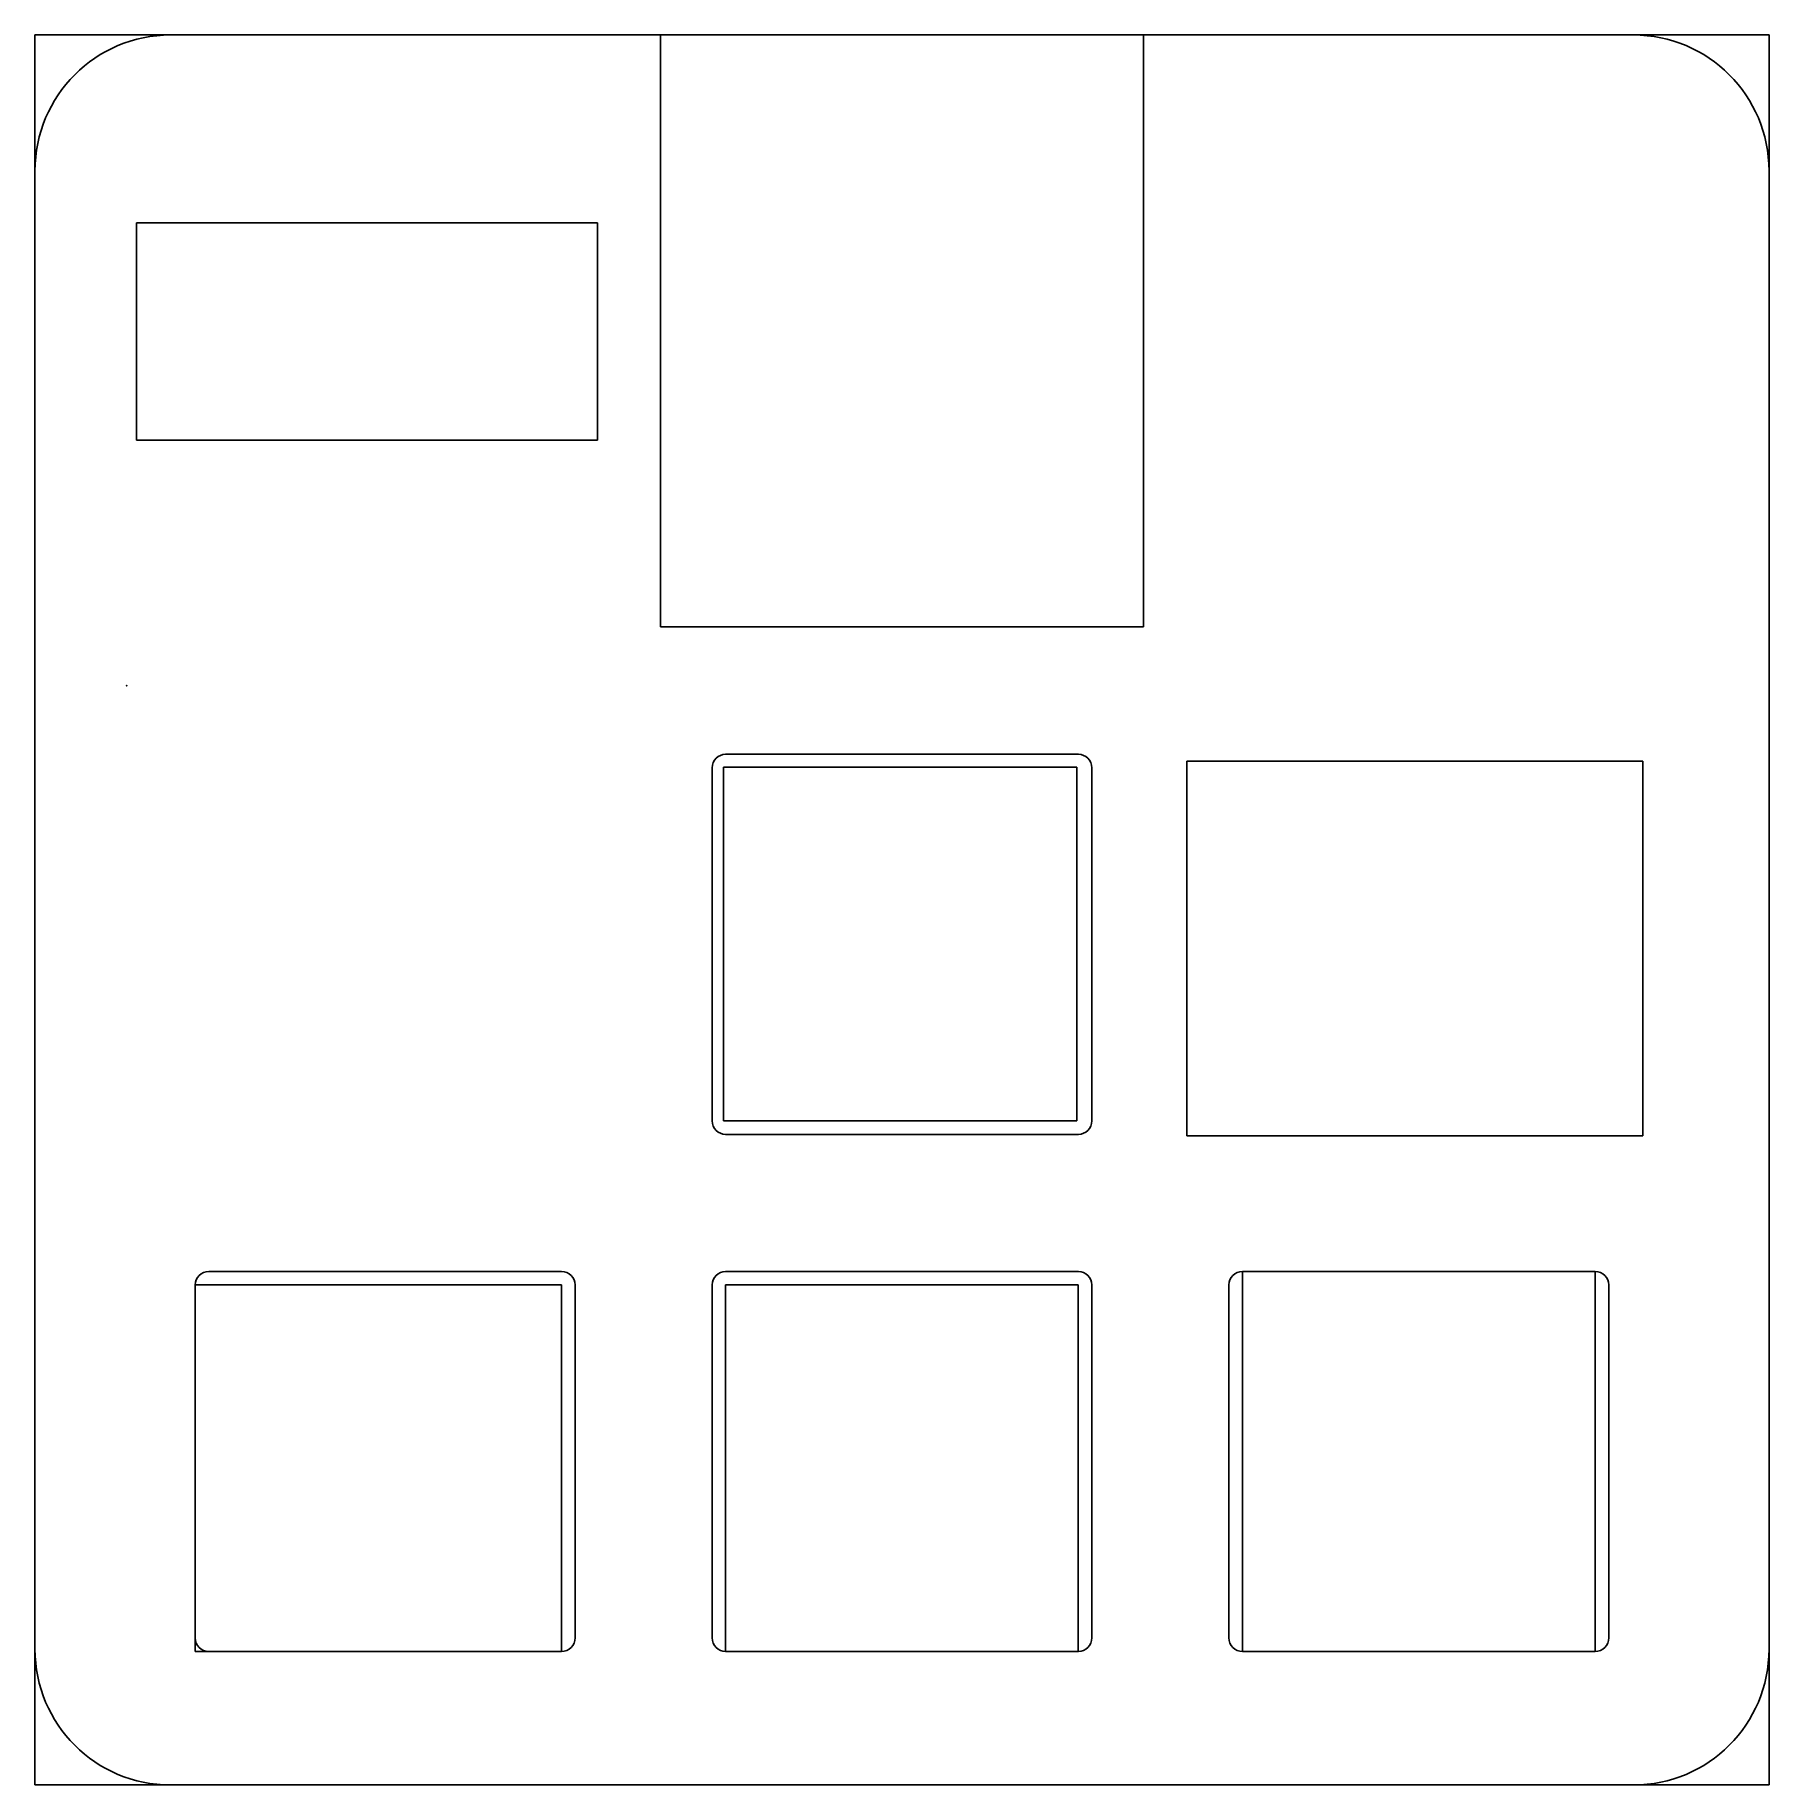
# Model space of a CAD drawing. Header units: millimetres. Extents: x -3.4 to 60.5, y -40.5 to 24.
import ezdxf

# ---------------------------------------------------------------- set-up
doc = ezdxf.new("R2010")
doc.units = ezdxf.units.MM
doc.header["$MEASUREMENT"] = 0
for name, color, linetype in [('ZetaPad Frame v1_plate-2025-12-04T00_48_22.542Z', 7, 'Continuous'), ('ZetaPad Frame v1_Sketch2', 7, 'Continuous'), ('ZetaPad Frame v1_Sketch3', 7, 'Continuous')]:
    doc.layers.add(name, color=color, linetype=linetype)

msp = doc.modelspace()

# ---------------------------------------------------------------- linework, layer by layer
at = {"layer": 'ZetaPad Frame v1_plate-2025-12-04T00_48_22.542Z'}
for p, q in [((22.075, -2.525), (35.075, -2.525)), ((21.575, -3.025), (21.575, -16.025)), ((35.575, -3.025), (35.575, -16.025)), ((22.075, -16.525), (35.075, -16.525)), ((3.025, -21.575), (16.025, -21.575)), ((22.075, -21.575), (35.075, -21.575)), ((41.125, -21.575), (54.125, -21.575)), ((2.525, -22.075), (2.525, -35.075)), ((16.525, -22.075), (16.525, -35.075)), ((21.575, -22.075), (21.575, -35.075)), ((35.575, -22.075), (35.575, -35.075)), ((40.625, -22.075), (40.625, -35.075)), ((54.625, -22.075), (54.625, -35.075)), ((3.025, -35.575), (16.025, -35.575)), ((22.075, -35.575), (35.075, -35.575)), ((41.125, -35.575), (54.125, -35.575))]:
    msp.add_line(p, q, dxfattribs=at)
for centre, start, end in [((22.075, -3.025), 90, 180), ((35.075, -3.025), 0, 90), ((22.075, -16.025), 180, 270), ((35.075, -16.025), 270, 0), ((3.025, -22.075), 90, 180), ((16.025, -22.075), 0, 90), ((22.075, -22.075), 90, 180), ((35.075, -22.075), 0, 90), ((41.125, -22.075), 90, 180), ((54.125, -22.075), 0, 90), ((3.025, -35.075), 180, 270), ((16.025, -35.075), 270, 0), ((22.075, -35.075), 180, 270), ((35.075, -35.075), 270, 0), ((41.125, -35.075), 180, 270), ((54.125, -35.075), 270, 0)]:
    msp.add_arc(centre, 0.5, start, end, dxfattribs=at)
at = {"layer": 'ZetaPad Frame v1_Sketch2'}
for p, q in [((-3.382, 23.976), (60.531, 23.976)), ((-3.382, -40.496), (-3.382, 23.976)), ((19.675, 2.176), (19.675, 23.976)), ((19.675, 23.976), (37.475, 23.976)), ((37.475, 23.976), (37.475, 2.176)), ((60.531, 23.976), (60.531, -40.496)), ((37.475, 2.176), (19.675, 2.176)), ((22, -3), (35.025, -3)), ((22, -16.025), (22, -3)), ((35.025, -3), (35.025, -16.025)), ((35.575, -3.025), (35.575, -16.025)), ((39.075, -2.775), (55.875, -2.775)), ((39.075, -16.575), (39.075, -2.775)), ((55.875, -2.775), (55.875, -16.575)), ((35.025, -16.025), (22, -16.025)), ((55.875, -16.575), (39.075, -16.575)), ((41.125, -21.575), (54.125, -21.575)), ((41.125, -21.575), (41.125, -35.575)), ((54.125, -21.575), (41.125, -21.575)), ((54.125, -35.575), (54.125, -21.575)), ((2.525, -22.075), (2.525, -35.075)), ((2.525, -35.575), (2.525, -22.075)), ((2.525, -22.075), (16.025, -22.075)), ((16.025, -22.075), (16.025, -35.575)), ((22.075, -22.075), (22.075, -35.575)), ((35.066, -22.075), (22.075, -22.075)), ((35.066, -35.575), (35.066, -22.075)), ((54.625, -22.075), (54.625, -35.075)), ((16.025, -35.575), (2.525, -35.575)), ((3.025, -35.575), (16.025, -35.575)), ((22.075, -35.575), (35.075, -35.575)), ((22.075, -35.575), (35.066, -35.575)), ((41.125, -35.575), (54.125, -35.575)), ((41.125, -35.575), (54.125, -35.575)), ((60.531, -40.496), (-3.382, -40.496))]:
    msp.add_line(p, q, dxfattribs=at)
msp.add_point((0, 0), dxfattribs=at)
at = {"layer": 'ZetaPad Frame v1_Sketch3'}
for p, q in [((19.675, 23.976, 1.5), (1.618, 23.976, 1.5)), ((19.675, 2.176, 1.5), (19.675, 23.976, 1.5)), ((37.475, 23.976, 1.5), (37.475, 2.176, 1.5)), ((55.531, 23.976, 1.5), (37.475, 23.976, 1.5)), ((-3.382, 18.976, 1.5), (-3.382, -35.496, 1.5)), ((60.531, -35.496, 1.5), (60.531, 18.976, 1.5)), ((17.356, 17.051, 1.5), (0.356, 17.051, 1.5)), ((0.356, 17.051, 1.5), (0.356, 9.051, 1.5)), ((17.356, 9.051, 1.5), (17.356, 17.051, 1.5)), ((0.356, 9.051, 1.5), (17.356, 9.051, 1.5)), ((37.475, 2.176, 1.5), (19.675, 2.176, 1.5)), ((22, -3, 1.5), (35.025, -3, 1.5)), ((22, -16.025, 1.5), (22, -3, 1.5)), ((35.025, -3, 1.5), (35.025, -16.025, 1.5)), ((39.075, -2.775, 1.5), (55.875, -2.775, 1.5)), ((39.075, -16.575, 1.5), (39.075, -2.775, 1.5)), ((55.875, -2.775, 1.5), (55.875, -16.575, 1.5)), ((35.025, -16.025, 1.5), (22, -16.025, 1.5)), ((55.875, -16.575, 1.5), (39.075, -16.575, 1.5)), ((41.125, -35.575, 1.5), (41.125, -21.575, 1.5)), ((41.125, -21.575, 1.5), (54.125, -21.575, 1.5)), ((54.125, -21.575, 1.5), (54.125, -35.575, 1.5)), ((2.525, -35.575, 1.5), (2.525, -22.075, 1.5)), ((2.525, -22.075, 1.5), (16.025, -22.075, 1.5)), ((16.025, -22.075, 1.5), (16.025, -35.575, 1.5)), ((22.075, -22.075, 1.5), (35.066, -22.075, 1.5)), ((22.075, -35.575, 1.5), (22.075, -22.075, 1.5)), ((35.066, -22.075, 1.5), (35.066, -35.575, 1.5)), ((16.025, -35.575, 1.5), (2.525, -35.575, 1.5)), ((35.066, -35.575, 1.5), (22.075, -35.575, 1.5)), ((54.125, -35.575, 1.5), (41.125, -35.575, 1.5)), ((1.618, -40.496, 1.5), (55.531, -40.496, 1.5))]:
    msp.add_line(p, q, dxfattribs=at)
for centre, start, end in [((1.618, 18.976, 1.5), 90, 180), ((55.531, 18.976, 1.5), 360, 90), ((1.618, -35.496, 1.5), 180, 270), ((55.531, -35.496, 1.5), 270, 0)]:
    msp.add_arc(centre, 5, start, end, dxfattribs=at)
msp.add_point((0, 0, 1.5), dxfattribs=at)

doc.saveas('drawing.dxf')
